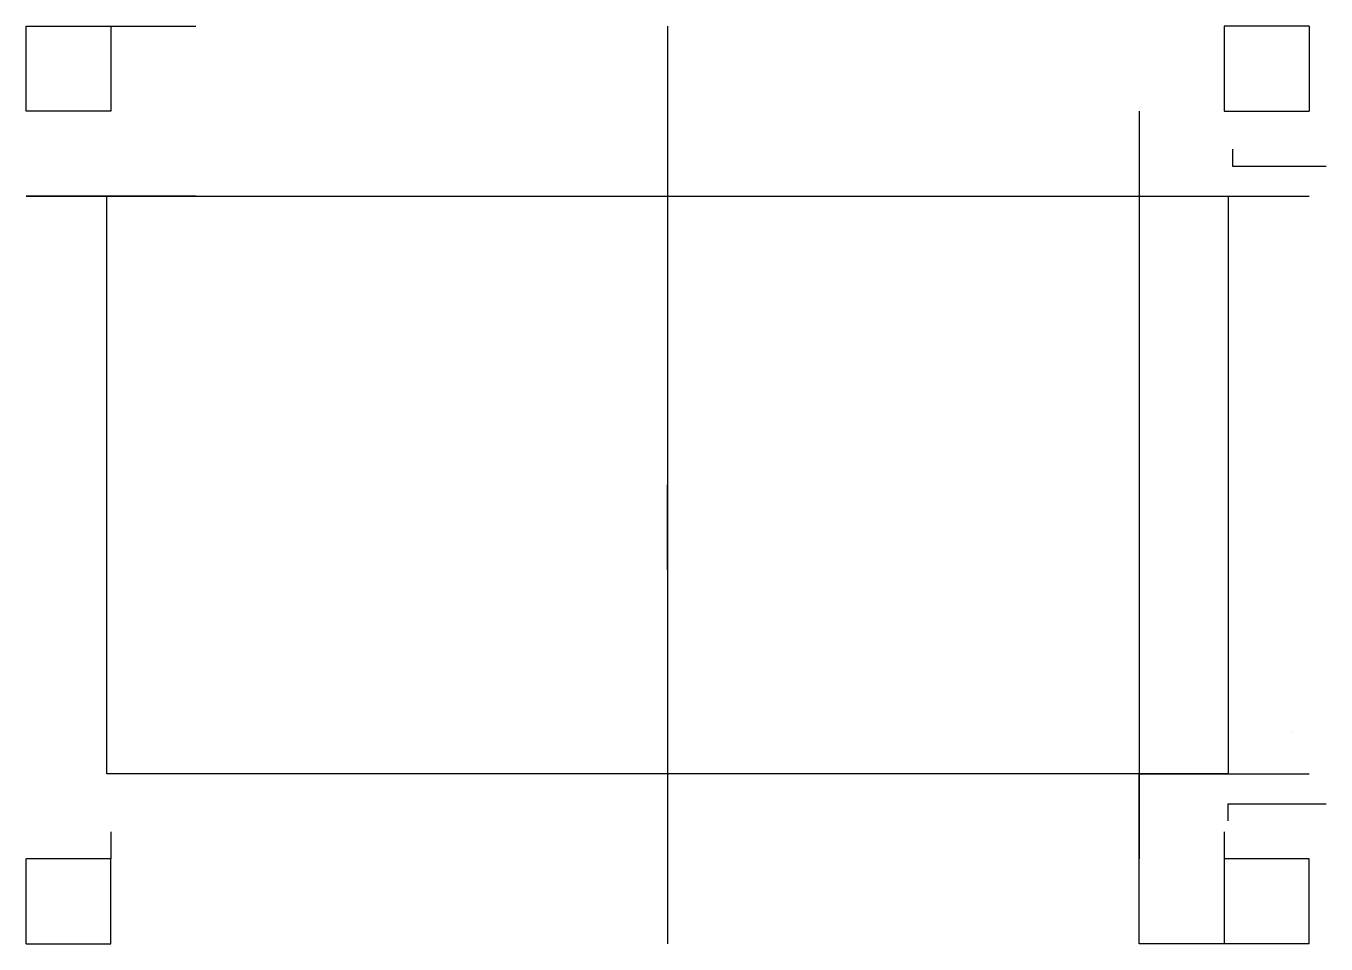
# Model space of a CAD drawing. Header units: millimetres. Extents: x 0 to 153, y 0 to 108.
import ezdxf

# ---------------------------------------------------------------- set-up
doc = ezdxf.new("R2010")
doc.units = ezdxf.units.MM
doc.header["$MEASUREMENT"] = 0
doc.layers.get('0').update_dxf_attribs({"true_color": 0xc2ced6})

msp = doc.modelspace()

# ---------------------------------------------------------------- linework, layer by layer
for p, q in [((0, 108, 20), (10, 108, 20)), ((0, 98, 20), (0, 108, 20)), ((0, 108, 20), (20, 108, 20)), ((0, 108, 20), (10, 108, 20)), ((10, 108, 20), (10, 98, 20)), ((75.5, 108, 20), (75.5, 0, 20)), ((151, 108, 20), (142, 108, 20)), ((151, 108, 20), (151, 98, 20)), ((10, 101.2, 15), (10, 98, 15)), ((141, 101.2, 15), (141, 98, 15)), ((10, 98, 20), (0, 98, 20)), ((131, 98, 20), (131, 10, 20)), ((142, 93.5, 20), (142, 91.5, 20)), ((142, 91.5, 20), (153, 91.5, 20)), ((153, 91.5, 20), (153, 91.5, 18)), ((20, 88, 20), (0, 88, 20)), ((0, 88, 20), (151, 88, 20)), ((9.5, 20, 20), (9.5, 88, 20)), ((20, 88, 20), (131, 88, 20)), ((75.5, 88, 20), (82.1, 88, 20)), ((75.5, 88, 20), (141.5, 88, 20)), ((141.5, 88, 20), (141.5, 20, 20)), ((151, 88, 18), (151, 88, -7.73)), ((75.5, 44, 7.78), (75.5, 54, 7.78)), ((149, 24.98, 16), (149, 24.98, 6)), ((141.5, 20, 20), (9.5, 20, 20)), ((131, 0, 20), (131, 20, 20)), ((131, 20, 20), (151, 20, 20)), ((151, 20, 18), (151, 20, -8.59)), ((141.5, 14.5, 20), (141.5, 16.5, 20)), ((141.5, 16.5, 20), (153, 16.5, 20)), ((153, 16.5, 20), (153, 16.5, 18)), ((10, 13.2, 15), (10, 10, 15)), ((141, 13.2, 15), (141, 10, 15)), ((0, 0), (0, 10)), ((0, 0, 20), (0, 10, 20)), ((10, 10, 20), (0, 10, 20)), ((10, 0, 20), (10, 10, 20)), ((151, 10, 20), (141, 10, 20)), ((141, 10, 20), (141, 0, 20)), ((151, 0, 20), (151, 10, 20)), ((151, 0, 7.78), (151, 10, 7.78)), ((0, 0, 20), (10, 0, 20)), ((0, 0, 20), (10, 0, 20)), ((151, 0, 20), (131, 0, 20))]:
    msp.add_line(p, q)
at = {"extrusion": (1, 0, 0)}
for p, q in [((151, 108, 20), (141, 108, 20)), ((141, 108, 20), (141, 98, 20)), ((141, 98, 20), (151, 98, 20))]:
    msp.add_line(p, q, dxfattribs=at)

doc.saveas('drawing.dxf')
